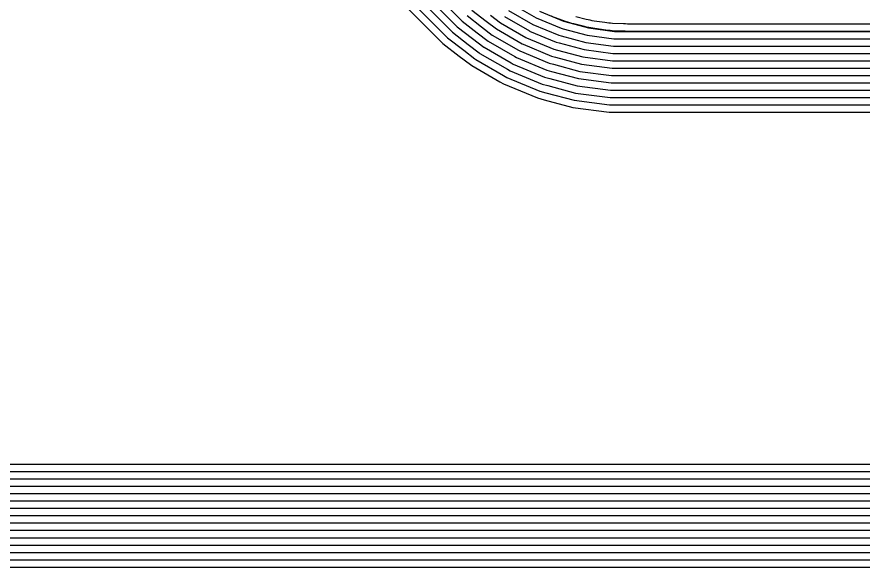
# Model space of a CAD drawing. Header units: metres. Extents: x -0.2 to 25.7, y -0.2 to 18.1.
# Drawn here: x 5.53 to 11.28, y -0.22 to 3.52 of the extents above; entities that cross this region are included whole.
import ezdxf

# ---------------------------------------------------------------- set-up
doc = ezdxf.new("R2010")
doc.units = ezdxf.units.M

msp = doc.modelspace()

# ---------------------------------------------------------------- linework, layer by layer
for points in [[(6.2228, 5.8223), (8.5574, 3.4877), (8.6592, 3.4096), (8.7343, 3.352), (8.9146, 3.2479), (8.9273, 3.2406), (9.1333, 3.1553), (9.1659, 3.1465), (9.3486, 3.0976), (9.5696, 3.0685), (13.7925, 3.0685)], [(6.1875, 5.787), (8.5244, 3.45), (8.6288, 3.37), (8.7045, 3.3119), (8.7065, 3.3103), (8.8896, 3.2046), (8.9052, 3.1956), (9.1172, 3.1078), (9.153, 3.0982), (9.3388, 3.0484), (9.5663, 3.0185), (13.7958, 3.0185)], [(6.1168, 5.7162), (8.4583, 3.3747), (8.5679, 3.2906), (8.6436, 3.2325), (8.6508, 3.227), (8.8396, 3.118), (8.8609, 3.1057), (9.085, 3.0129), (9.1271, 3.0016), (9.3193, 2.9501), (9.5598, 2.9185), (13.8024, 2.9185)], [(6.1521, 5.7516), (8.4914, 3.4124), (8.5983, 3.3303), (8.674, 3.2722), (8.6786, 3.2687), (8.8646, 3.1613), (8.883, 3.1507), (9.1011, 3.0604), (9.14, 3.0499), (9.329, 2.9993), (9.5631, 2.9685), (13.7991, 2.9685)], [(6.0814, 5.6809), (8.4253, 3.337), (8.5375, 3.251), (8.6132, 3.1929), (8.6229, 3.1854), (8.8146, 3.0747), (8.8387, 3.0608), (9.0689, 2.9655), (9.1141, 2.9533), (9.3095, 2.901), (9.5565, 2.8685), (13.8056, 2.8685)], [(8.9013, 3.602), (9.0603, 3.5102), (9.2299, 3.4399), (9.2435, 3.4363), (9.4073, 3.3924), (9.5893, 3.3685), (13.7729, 3.3685)], [(8.5905, 3.5254), (8.6897, 3.4493), (8.7621, 3.3937), (8.9396, 3.2912), (8.9495, 3.2855), (9.1494, 3.2027), (9.1788, 3.1948), (9.3584, 3.1467), (9.5729, 3.1185), (13.7892, 3.1185)], [(8.6235, 3.5631), (8.7201, 3.489), (8.79, 3.4353), (8.9646, 3.3345), (8.9717, 3.3304), (9.1655, 3.2501), (9.1918, 3.2431), (9.3682, 3.1958), (9.5762, 3.1685), (13.786, 3.1685)], [(8.7505, 3.5286), (8.8178, 3.477), (8.9896, 3.3778), (8.9938, 3.3754), (9.1816, 3.2976), (9.2047, 3.2914), (9.3779, 3.245), (9.5794, 3.2185), (13.7827, 3.2185)], [(8.8456, 3.5187), (9.0146, 3.4211), (9.016, 3.4203), (9.1977, 3.345), (9.2177, 3.3397), (9.3877, 3.2941), (9.5827, 3.2685), (13.7794, 3.2685)], [(8.8735, 3.5603), (9.0381, 3.4653), (9.2138, 3.3925), (9.2306, 3.388), (9.3975, 3.3433), (9.586, 3.3185), (13.7761, 3.3185)], [(9.0825, 3.5551), (9.246, 3.4874), (9.2565, 3.4846), (9.417, 3.4416), (9.5925, 3.4185), (13.7696, 3.4185)], [(13.6811, 3.4186), (9.6811, 3.4186), (9.6663, 3.4188), (9.6516, 3.4193), (9.5781, 3.4229), (9.5634, 3.4238), (9.5487, 3.4251), (9.5341, 3.4267), (9.5195, 3.4287), (9.4466, 3.4395), (9.4321, 3.4418), (9.4176, 3.4445), (9.4032, 3.4476), (9.3889, 3.451), (9.3175, 3.4689), (9.3032, 3.4726), (9.2891, 3.4767), (9.275, 3.4812), (9.2611, 3.486), (9.1918, 3.5108), (9.178, 3.5159), (9.1643, 3.5214)], [(13.6811, 3.4686), (9.6811, 3.4686), (9.6676, 3.4688), (9.6541, 3.4692), (9.5805, 3.4729), (9.5671, 3.4737), (9.5536, 3.4748), (9.5402, 3.4763), (9.5268, 3.4782), (9.454, 3.489), (9.4406, 3.4911), (9.4274, 3.4936), (9.4142, 3.4964), (9.401, 3.4995), (9.3296, 3.5174)], [(2.5732, 0.4755), (22.8769, 0.4755)], [(2.5732, 0.4255), (22.8769, 0.4255)], [(2.5732, 0.3755), (22.8769, 0.3755)], [(2.5732, 0.3255), (22.8769, 0.3255)], [(2.5732, 0.2755), (22.8769, 0.2755)], [(2.5732, 0.2255), (22.8769, 0.2255)], [(2.5732, 0.1755), (22.8769, 0.1755)], [(2.5732, 0.1255), (22.8769, 0.1255)], [(2.5732, 0.0755), (22.8769, 0.0755)], [(2.5732, 0.0255), (22.8769, 0.0255)], [(2.5732, -0.0245), (22.8769, -0.0245)], [(2.5732, -0.0745), (22.8769, -0.0745)], [(2.5732, -0.1245), (22.8769, -0.1245)], [(2.5732, -0.1745), (22.8769, -0.1745)], [(2.5732, -0.2245), (22.8769, -0.2245)]]:
    msp.add_lwpolyline(points)

doc.saveas('drawing.dxf')
